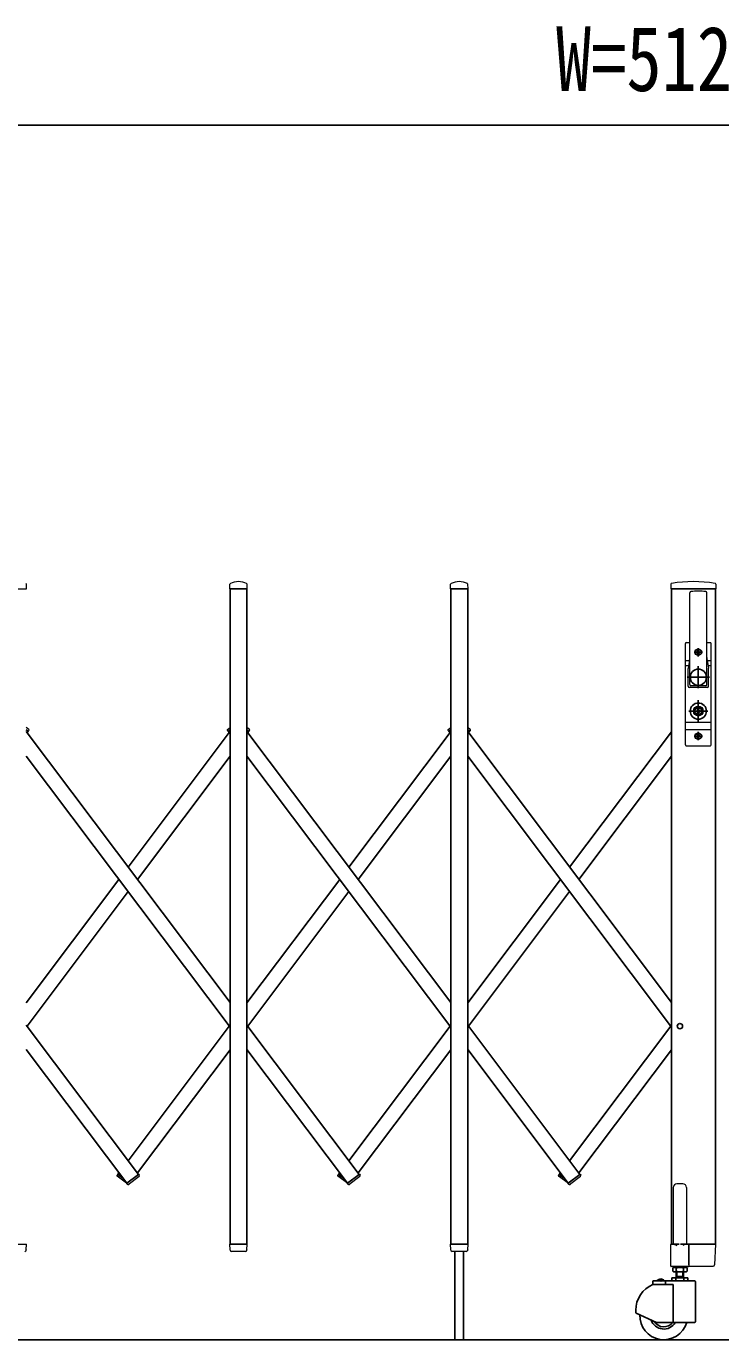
# Model space of a CAD drawing. Units: millimetres, scale not verified. Extents: x -16832 to 16820, y -11892 to 11880.
# Drawn here: x 3361 to 4305, y 3103 to 4888 of the extents above; entities that cross this region are included whole.
import ezdxf
from ezdxf.enums import TextEntityAlignment as Align

# ---------------------------------------------------------------- set-up
doc = ezdxf.new("R2010")
doc.units = ezdxf.units.MM
doc.header["$LTSCALE"] = 50
for name, color, linetype in [('0-3_YKK_11E', 7, 'Continuous'), ('0-4_YKK_12', 2, 'Continuous'), ('0-6_YKK_A1', 4, 'Continuous'), ('0-7_YKK_D', 6, 'Continuous')]:
    doc.layers.add(name, color=color, linetype=linetype)
doc.layers.add('0-5_YKK_13', color=4, linetype='Continuous', lineweight=18)
doc.styles.add('ＭＳ ゴシック', font='')
doc.styles.get('ＭＳ ゴシック').set_extended_font_data('MS Gothic')

msp = doc.modelspace()

# ---------------------------------------------------------------- linework, layer by layer
at = {"layer": '0-3_YKK_11E'}
msp.add_line((7813.95, 3103.22), (896.47, 3103.22), dxfattribs=at)
at = {"layer": '0-4_YKK_12'}
for p, q in [((4274.71, 4018.21), (4274.71, 3988.21)), ((4259.71, 4003.21), (4289.71, 4003.21)), ((4274.71, 3972.1), (4274.71, 3942.55)), ((4261.71, 3957.21), (4287.71, 3957.21))]:
    msp.add_line(p, q, dxfattribs=at)
at = {"layer": '0-5_YKK_13'}
for p, q in [((3338.01, 4123.21), (3361.41, 4123.21)), ((3361.71, 4123.53), (3361.33, 4129.66)), ((3637.71, 4123.53), (3638.08, 4129.66)), ((3638.01, 4123.21), (3661.41, 4123.21)), ((3661.71, 4123.53), (3661.33, 4129.66)), ((3937.71, 4123.53), (3938.08, 4129.66)), ((3938.01, 4123.21), (3961.41, 4123.21)), ((3961.71, 4123.53), (3961.33, 4129.66)), ((4237.59, 4129.86), (4237.21, 4123.53)), ((4237.51, 4123.21), (4298.41, 4123.21)), ((4298.32, 4129.86), (4298.71, 4123.53)), ((4263.21, 3993.21), (4263.21, 4118.08)), ((4286.21, 3993.21), (4286.21, 4118.08)), ((4257.21, 3911.21), (4257.21, 4049.21)), ((4258.21, 4050.21), (4263.21, 4050.21)), ((4273.39, 4036.77), (4272.51, 4036.77)), ((4276.03, 4037.65), (4276.91, 4037.65)), ((4286.21, 4050.21), (4291.21, 4050.21)), ((4287.71, 4050.21), (4287.71, 4050.11)), ((4292.21, 3911.21), (4292.21, 4049.21)), ((4262.66, 4025.41), (4257.21, 4025.41)), ((4261.35, 4018.71), (4257.21, 4018.71)), ((4260.71, 3991.21), (4260.71, 4015.21)), ((4262.84, 4026.32), (4260.74, 4015.6)), ((4286.58, 4026.32), (4288.67, 4015.6)), ((4292.21, 4025.41), (4286.75, 4025.41)), ((4292.21, 4018.71), (4288.06, 4018.71)), ((4288.71, 3991.21), (4288.71, 4015.21)), ((4286.71, 3989.21), (4262.71, 3989.21)), ((4284.71, 3991.71), (4264.71, 3991.71)), ((4273.81, 3958.71), (4273.81, 3961.81)), ((4273.81, 3961.81), (4275.61, 3961.81)), ((4275.61, 3958.96), (4275.61, 3961.81)), ((4275.13, 3957.89), (4273.81, 3958.71)), ((4275.13, 3956.53), (4273.81, 3955.71)), ((4273.81, 3952.61), (4273.81, 3955.71)), ((4273.81, 3952.61), (4275.61, 3952.61)), ((4275.61, 3958.96), (4277.41, 3958.21)), ((4275.61, 3955.46), (4277.41, 3956.21)), ((4275.61, 3952.61), (4275.61, 3955.46)), ((4277.41, 3956.21), (4277.41, 3958.21)), ((3364.64, 3932.34), (3361.22, 3934.92)), ((3363.94, 3929.75), (3361.22, 3931.79)), ((3363.94, 3929.75), (3364.84, 3930.94)), ((3635.5, 3929.75), (3634.6, 3930.94)), ((3634.8, 3932.34), (3638.22, 3934.92)), ((3635.5, 3929.75), (3638.22, 3931.79)), ((3664.64, 3932.34), (3661.22, 3934.92)), ((3663.94, 3929.75), (3661.22, 3931.79)), ((3663.94, 3929.75), (3664.84, 3930.94)), ((3935.5, 3929.75), (3934.6, 3930.94)), ((3934.8, 3932.34), (3938.22, 3934.92)), ((3935.5, 3929.75), (3938.22, 3931.79)), ((3964.7, 3932.36), (3961.21, 3934.99)), ((3964, 3929.76), (3961.21, 3931.86)), ((3964, 3929.76), (3964.9, 3930.96)), ((4292.21, 3941.71), (4257.21, 3941.71)), ((4292.21, 3931.71), (4257.21, 3931.71)), ((4258.21, 3910.21), (4291.21, 3910.21)), ((4273.39, 3922.77), (4272.51, 3922.77)), ((4276.03, 3923.65), (4276.91, 3923.65)), ((3485.53, 3328.02), (3484.62, 3326.83)), ((3497.68, 3315.75), (3484.82, 3325.43)), ((3492.57, 3322.73), (3485.53, 3328.02)), ((3497.53, 3315.64), (3513.99, 3328.02)), ((3499.83, 3314.24), (3514.69, 3325.43)), ((3513.99, 3328.02), (3514.89, 3326.83)), ((3785.53, 3328.02), (3784.62, 3326.83)), ((3797.68, 3315.75), (3784.82, 3325.43)), ((3792.57, 3322.73), (3785.53, 3328.02)), ((3797.53, 3315.64), (3813.99, 3328.02)), ((3799.83, 3314.24), (3814.69, 3325.43)), ((3813.99, 3328.02), (3814.89, 3326.83)), ((4085.49, 3328.04), (4084.59, 3326.84)), ((4097.65, 3315.76), (4084.78, 3325.44)), ((4092.59, 3322.7), (4085.49, 3328.04)), ((4097.51, 3315.66), (4113.97, 3328.04)), ((4099.81, 3314.26), (4114.68, 3325.44)), ((4113.97, 3328.04), (4114.88, 3326.84)), ((3497.53, 3315.64), (3498.43, 3314.44)), ((3501.99, 3315.64), (3501.09, 3314.44)), ((3501.99, 3315.64), (3501.84, 3315.75)), ((3797.53, 3315.64), (3798.43, 3314.44)), ((3801.99, 3315.64), (3801.09, 3314.44)), ((3801.99, 3315.64), (3801.84, 3315.75)), ((4097.51, 3315.66), (4098.41, 3314.46)), ((4101.95, 3315.66), (4101.05, 3314.46)), ((4101.95, 3315.66), (4101.81, 3315.76)), ((4240.71, 3310.01), (4240.71, 3233.31)), ((4253.71, 3315.01), (4245.71, 3315.01)), ((4258.71, 3310.01), (4258.71, 3233.31)), ((3338.01, 3233.21), (3361.41, 3233.21)), ((3361.25, 3225.5), (3361.71, 3232.9)), ((3638.16, 3225.5), (3637.71, 3232.9)), ((3638.01, 3233.21), (3661.41, 3233.21)), ((3661.25, 3225.5), (3661.71, 3232.9)), ((3938.16, 3225.5), (3937.71, 3232.9)), ((3938.01, 3233.21), (3961.41, 3233.21)), ((3961.25, 3225.5), (3961.71, 3232.9)), ((4237.41, 3203.31), (4237.41, 3232.71)), ((4238.01, 3233.31), (4240.71, 3233.31)), ((4240.71, 3233.31), (4245.71, 3231.31)), ((4258.71, 3233.31), (4253.71, 3231.31)), ((4258.71, 3233.31), (4261.41, 3233.31)), ((4260.95, 3233.21), (4261.65, 3233.21)), ((4260.95, 3233.21), (4261.65, 3233.21)), ((4261.9, 3205.09), (4261.65, 3232.9)), ((4261.9, 3205.09), (4261.65, 3232.9)), ((4262.01, 3232.71), (4262.01, 3203.31)), ((4296.15, 3233.21), (4298.35, 3233.21)), ((4296.15, 3233.21), (4298.35, 3233.21)), ((4296.95, 3205.09), (4298.65, 3232.9)), ((4296.95, 3205.09), (4298.65, 3232.9)), ((3361.25, 3225.5), (3361.23, 3225.09)), ((3638.18, 3225.09), (3638.16, 3225.5)), ((3659.23, 3223.21), (3640.18, 3223.21)), ((3661.25, 3225.5), (3661.23, 3225.09)), ((3938.18, 3225.09), (3938.16, 3225.5)), ((3959.23, 3223.21), (3940.18, 3223.21)), ((3961.25, 3225.5), (3961.23, 3225.09)), ((4261.41, 3202.71), (4238.01, 3202.71)), ((4261.9, 3205.09), (4261.91, 3203.51)), ((4261.9, 3205.09), (4261.91, 3203.51)), ((4262.21, 3203.21), (4294.45, 3203.21)), ((4262.21, 3203.21), (4294.45, 3203.21)), ((4294.45, 3203.21), (4294.95, 3203.21)), ((4294.45, 3203.21), (4294.95, 3203.21))]:
    msp.add_line(p, q, dxfattribs=at)
for points in [[(4272.51, 4036.77), (4272.51, 4037.65), (4273.39, 4037.65)], [(4274.27, 4038.53), (4274.27, 4039.41), (4275.15, 4039.41), (4275.15, 4038.53)], [(4275.15, 4035.89), (4275.15, 4035.01), (4274.27, 4035.01), (4274.27, 4035.89)], [(4276.91, 4037.65), (4276.91, 4036.77), (4276.03, 4036.77)], [(4272.51, 3922.77), (4272.51, 3923.65), (4273.39, 3923.65)], [(4274.27, 3924.53), (4274.27, 3925.41), (4275.15, 3925.41), (4275.15, 3924.53)], [(4275.15, 3921.89), (4275.15, 3921.01), (4274.27, 3921.01), (4274.27, 3921.89)], [(4276.91, 3923.65), (4276.91, 3922.77), (4276.03, 3922.77)], [(4296.15, 3233.21), (4261.65, 3233.21), (4261.65, 3232.9)], [(4296.15, 3233.21), (4261.65, 3233.21), (4261.65, 3232.9)], [(4262.21, 3203.21), (4262.21, 3203.21), (4262.18, 3203.22), (4261.97, 3203.34), (4261.91, 3203.51)], [(4262.21, 3203.21), (4262.21, 3203.21), (4262.18, 3203.22), (4261.97, 3203.34), (4261.91, 3203.51)]]:
    msp.add_lwpolyline(points, dxfattribs=at)
for centre, radius in [((4274.71, 4037.21), 4.5), ((4274.71, 4037.21), 4), ((4274.71, 3957.21), 6.7), ((4274.71, 3957.21), 6.6), ((4274.71, 3957.21), 5.3), ((4274.71, 3957.21), 4.6), ((4274.71, 3923.21), 4.5), ((4274.71, 3923.21), 4)]:
    msp.add_circle(centre, radius, dxfattribs=at)
for centre, radius, start, end in [((3360.33, 4129.6), 1, 3.5, 62.3399), ((3361.41, 4123.51), 0.3, 270, 0), ((3361.41, 4123.51), 0.3, 0, 3.5), ((3638.01, 4123.51), 0.3, 176.5, 180), ((3638.01, 4123.51), 0.3, 180, 270), ((3639.08, 4129.6), 1, 117.6601, 176.5), ((3649.71, 4109.32), 23.89, 62.3399, 117.6601), ((3660.33, 4129.6), 1, 3.5, 62.3399), ((3661.41, 4123.51), 0.3, 270, 0), ((3661.41, 4123.51), 0.3, 0, 3.5), ((3938.01, 4123.51), 0.3, 176.5, 180), ((3938.01, 4123.51), 0.3, 180, 270), ((3939.08, 4129.6), 1, 117.6601, 176.5), ((3949.71, 4109.32), 23.89, 62.3399, 117.6601), ((3960.33, 4129.6), 1, 3.5, 62.3399), ((3961.41, 4123.51), 0.3, 270, 0), ((3961.41, 4123.51), 0.3, 0, 3.5), ((4237.51, 4123.51), 0.3, 176.5, 270), ((4238.59, 4129.8), 1, 99.38883, 176.5), ((4267.96, 3952.21), 181, 80.61117, 99.38883), ((4297.32, 4129.8), 1, 3.5, 80.61117), ((4298.41, 4123.51), 0.3, 270, 3.5), ((4264.71, 4118.08), 1.5, 97.31871, 180), ((4274.71, 4040.21), 80, 82.68129, 97.31871), ((4284.71, 4118.08), 1.5, 0, 82.68129), ((4258.21, 4049.21), 1, 90, 180), ((4273.39, 4038.53), 0.88, 270, 0), ((4273.39, 4035.89), 0.88, 0, 90), ((4276.03, 4038.53), 0.88, 180, 270), ((4276.03, 4035.89), 0.88, 90, 180), ((4291.21, 4049.21), 1, 0, 90), ((4262.71, 4015.21), 2, 156.19645, 180), ((4243.21, 4030.15), 20, 348.95411, 0), ((4306.21, 4030.15), 20, 180, 191.04589), ((4286.71, 4015.21), 2, 0, 11.04589), ((4262.71, 3991.21), 2, 180, 270), ((4264.71, 3993.21), 1.5, 180, 270), ((4284.71, 3993.21), 1.5, 270, 0), ((4286.71, 3991.21), 2, 270, 0), ((4274.71, 3957.21), 0.8, 301.82137, 58.17863), ((3364.04, 3931.55), 1, 323.04394, 53.04394), ((3635.4, 3931.55), 1, 126.95606, 216.95606), ((3664.04, 3931.55), 1, 323.04394, 53.04394), ((3935.4, 3931.55), 1, 126.95606, 216.95606), ((3964.1, 3931.56), 1, 323.04394, 53.04394), ((4258.21, 3911.21), 1, 180, 270), ((4273.39, 3924.53), 0.88, 270, 0), ((4273.39, 3921.89), 0.88, 0, 90), ((4276.03, 3924.53), 0.88, 180, 270), ((4276.03, 3921.89), 0.88, 90, 180), ((4291.21, 3911.21), 1, 270, 0), ((3485.42, 3326.23), 1, 143.04394, 233.04394), ((3514.09, 3326.23), 1, 306.95606, 36.95606), ((3785.42, 3326.23), 1, 143.04394, 233.04394), ((3814.09, 3326.23), 1, 306.95606, 36.95606), ((4085.39, 3326.24), 1, 143.04394, 233.04394), ((4114.08, 3326.24), 1, 306.95606, 36.95606), ((3499.23, 3315.04), 1, 216.95606, 306.95606), ((3500.29, 3315.04), 1, 233.04394, 323.04394), ((3799.23, 3315.04), 1, 216.95606, 306.95606), ((3800.29, 3315.04), 1, 233.04394, 323.04394), ((4099.21, 3315.06), 1, 216.95606, 306.95606), ((4100.25, 3315.06), 1, 238.81705, 323.04394), ((4245.71, 3310.01), 5, 90, 180), ((4253.71, 3310.01), 5, 0, 90), ((3361.41, 3232.91), 0.3, 356.5, 90), ((3638.01, 3232.91), 0.3, 90, 183.5), ((3661.41, 3232.91), 0.3, 356.5, 90), ((3938.01, 3232.91), 0.3, 90, 183.5), ((3961.41, 3232.91), 0.3, 356.5, 90), ((4238.01, 3232.71), 0.6, 90, 180), ((4261.41, 3232.71), 0.6, 0, 90), ((4298.35, 3232.91), 0.3, 356.5, 90), ((4298.35, 3232.91), 0.3, 356.5, 90), ((3359.23, 3225.21), 2, 270, 356.5), ((3640.18, 3225.21), 2, 183.5, 270), ((3659.23, 3225.21), 2, 270, 356.5), ((3940.18, 3225.21), 2, 183.5, 270), ((3959.23, 3225.21), 2, 270, 356.5), ((4238.01, 3203.31), 0.6, 180, 270), ((4261.41, 3203.31), 0.6, 270, 0), ((4294.95, 3205.21), 2, 270, 356.5), ((4294.95, 3205.21), 2, 270, 356.5)]:
    msp.add_arc(centre, radius, start, end, dxfattribs=at)
at = {"layer": '0-6_YKK_A1'}
for p, q in [((3661.21, 4123.21), (3638.21, 4123.21)), ((3638.21, 4123.21), (3661.21, 4123.21)), ((3961.21, 4123.21), (3938.21, 4123.21)), ((3938.21, 4123.21), (3961.21, 4123.21)), ((4238.21, 3233.21), (4238.21, 4123.21)), ((4238.21, 4123.21), (4298.21, 4123.21)), ((4298.21, 3233.21), (4298.21, 4123.21)), ((4269.06, 4037.21), (4280.36, 4037.21)), ((4274.71, 4042.86), (4274.71, 4031.56)), ((3361.22, 3929.33), (3638.22, 3561.15)), ((3362.25, 3927.96), (3363.71, 3929.91)), ((3637.23, 3927.95), (3499.74, 3745.21)), ((3635.74, 3929.93), (3638.22, 3931.79)), ((3635.74, 3929.93), (3638.22, 3926.63)), ((3661.22, 3929.33), (3938.22, 3561.15)), ((3662.25, 3927.96), (3663.71, 3929.91)), ((3937.23, 3927.95), (3799.74, 3745.21)), ((3935.74, 3929.93), (3938.22, 3931.79)), ((3935.74, 3929.93), (3938.22, 3926.63)), ((3963.76, 3929.94), (3961.21, 3931.86)), ((4238.21, 3561.2), (3961.21, 3929.38)), ((3963.76, 3929.94), (3962.27, 3927.96)), ((4238.21, 3929.25), (4099.76, 3745.22)), ((4274.71, 3928.86), (4274.71, 3917.56)), ((4269.06, 3923.21), (4280.36, 3923.21)), ((3361.22, 3896.06), (3638.22, 3527.88)), ((3638.22, 3896), (3512.26, 3728.57)), ((3661.22, 3896.06), (3938.22, 3527.88)), ((3938.22, 3896), (3812.26, 3728.57)), ((4238.21, 3527.93), (3961.21, 3896.11)), ((4238.21, 3895.98), (4112.27, 3728.59)), ((3487.23, 3728.57), (3361.22, 3561.08)), ((3499.74, 3711.94), (3362.26, 3529.2)), ((3787.23, 3728.57), (3661.22, 3561.08)), ((3799.74, 3711.94), (3662.26, 3529.2)), ((4087.24, 3728.59), (3961.21, 3561.07)), ((4099.76, 3711.96), (3962.26, 3529.2)), ((3361.22, 3530.58), (3513.75, 3327.84)), ((3637.24, 3529.18), (3499.76, 3346.44)), ((3661.22, 3530.58), (3813.75, 3327.84)), ((3937.24, 3529.18), (3799.76, 3346.44)), ((3961.21, 3530.6), (4113.73, 3327.86)), ((4237.23, 3529.23), (4099.73, 3346.47)), ((3361.22, 3497.31), (3497.76, 3315.82)), ((3638.22, 3497.21), (3512.27, 3329.81)), ((3661.22, 3497.31), (3797.76, 3315.82)), ((3938.22, 3497.21), (3812.27, 3329.81)), ((4238.21, 3497.26), (4112.25, 3329.84)), ((3487.24, 3329.81), (3485.77, 3327.84)), ((3492.57, 3322.73), (3485.77, 3327.84)), ((3497.76, 3315.82), (3513.75, 3327.84)), ((3787.24, 3329.81), (3785.77, 3327.84)), ((3792.57, 3322.73), (3785.77, 3327.84)), ((3797.76, 3315.82), (3813.75, 3327.84)), ((4087.22, 3329.84), (4085.73, 3327.86)), ((4092.59, 3322.7), (4085.73, 3327.86)), ((3661.21, 3233.21), (3638.21, 3233.21)), ((3638.21, 3233.21), (3661.21, 3233.21)), ((3961.21, 3233.21), (3938.21, 3233.21)), ((3938.21, 3233.21), (3961.21, 3233.21)), ((4248.81, 3233.21), (4238.21, 3233.21)), ((4298.21, 3233.21), (4250.61, 3233.21)), ((3943.71, 3223.21), (3943.71, 3103.21)), ((3955.71, 3223.21), (3955.71, 3103.21)), ((4239.89, 3196.17), (4241.21, 3195.41)), ((4241.21, 3195.41), (4258.21, 3195.41)), ((4244.71, 3187.21), (4244.71, 3195.41)), ((4244.8, 3196.17), (4244.8, 3200.66)), ((4245.52, 3195.41), (4245.52, 3189.21)), ((4253.9, 3195.41), (4253.9, 3189.21)), ((4254.61, 3196.17), (4254.61, 3200.66)), ((4254.71, 3195.41), (4254.71, 3187.21)), ((4259.52, 3196.17), (4258.21, 3195.41)), ((4258.31, 3203.21), (4258.31, 3201.41)), ((4212.71, 3182.21), (4212.71, 3178.21)), ((4240.69, 3178.21), (4212.71, 3178.21)), ((4269.71, 3183.21), (4213.71, 3183.21)), ((4219.01, 3183.73), (4228.41, 3183.73)), ((4219.01, 3183.21), (4219.01, 3183.73)), ((4219.01, 3183.21), (4228.41, 3183.21)), ((4228.41, 3183.21), (4228.41, 3183.73)), ((4230.09, 3182.21), (4230.09, 3178.21)), ((4240.76, 3178.21), (4240.76, 3126.71)), ((4244.22, 3183.21), (4244.22, 3187.21)), ((4254.71, 3189.21), (4244.71, 3189.21)), ((4245.52, 3189.21), (4244.71, 3187.81)), ((4253.9, 3189.21), (4254.71, 3187.81)), ((4255.19, 3183.21), (4255.19, 3187.21)), ((4260.68, 3183.21), (4260.68, 3187.21)), ((4270.71, 3182.21), (4270.71, 3127.71)), ((4189.71, 3143.3), (4189.71, 3140.41)), ((4217.71, 3126.71), (4190.28, 3139.5)), ((4217.71, 3126.71), (4269.71, 3126.71))]:
    msp.add_line(p, q, dxfattribs=at)
for points in [[(3661.21, 4123.21), (3638.21, 4123.21), (3638.21, 3233.21), (3661.21, 3233.21)], [(3661.21, 3233.21), (3638.21, 3233.21), (3638.21, 4123.21), (3661.21, 4123.21)], [(3961.21, 4123.21), (3938.21, 4123.21), (3938.21, 3233.21), (3961.21, 3233.21)], [(3961.21, 3233.21), (3938.21, 3233.21), (3938.21, 4123.21), (3961.21, 4123.21)]]:
    msp.add_lwpolyline(points, close=True, dxfattribs=at)
for points in [[(3361.22, 3931.79), (3363.7, 3929.93), (3361.22, 3931.79)], [(3661.22, 3931.79), (3663.7, 3929.93), (3661.22, 3931.79)], [(3961.21, 3497.33), (4097.75, 3315.84), (4113.73, 3327.86)], [(4239.89, 3196.17), (4239.89, 3200.66), (4241.21, 3201.41), (4258.21, 3201.41)], [(4258.31, 3201.41), (4241.11, 3201.41), (4241.11, 3203.21)], [(4259.52, 3196.17), (4259.52, 3200.66), (4258.21, 3201.41)], [(4221.61, 3185.37), (4222.56, 3183.42), (4223.71, 3182.81)], [(4225.81, 3185.37), (4224.86, 3183.42), (4223.71, 3182.81)], [(4238.74, 3183.21), (4238.74, 3187.21), (4260.68, 3187.21)]]:
    msp.add_lwpolyline(points, dxfattribs=at)
for centre, radius in [((4274.71, 4037.21), 1.65), ((4274.71, 4003.21), 11), ((4274.71, 3957.21), 11), ((4274.71, 3923.21), 1.65), ((4249.71, 3529.21), 3.65)]:
    msp.add_circle(centre, radius, dxfattribs=at)
for centre, radius, start, end in [((4242.35, 3197.07), 4.34, 55.61575, 124.38425), ((4242.35, 3199.76), 4.34, 235.61575, 304.38425), ((4249.71, 3185.17), 16.24, 72.41205, 107.58795), ((4249.71, 3211.66), 16.24, 252.41205, 287.58795), ((4257.07, 3197.07), 4.34, 55.61575, 124.38425), ((4257.07, 3199.76), 4.34, 235.61575, 304.38425), ((4227.71, 3143.3), 38, 113.24956, 180), ((4213.71, 3182.21), 1, 90, 180), ((4223.71, 3179.17), 6.55, 44.12696, 135.87304), ((4231.09, 3182.21), 1, 90, 180), ((4269.71, 3182.21), 1, 0, 90), ((4190.71, 3140.41), 1, 180, 245), ((4227.71, 3135.71), 32.5, 177.3965, 343.92335), ((4227.71, 3135.71), 18, 198.46741, 330), ((4227.71, 3135.71), 15, 210.64228, 323.1301), ((4269.71, 3127.71), 1, 270, 0)]:
    msp.add_arc(centre, radius, start, end, dxfattribs=at)
at = {"layer": '0-7_YKK_D'}
msp.add_line((1842.21, 4753.21), (6768.21, 4753.21), dxfattribs=at)

# ---------------------------------------------------------------- texts
at = {"layer": '0-7_YKK_D', "style": 'ＭＳ ゴシック', "width": 0.8}
msp.add_text('W=5126', height=87.98, dxfattribs=at).set_placement((4081.21, 4773.21), align=Align.BOTTOM_LEFT)

doc.saveas('drawing.dxf')
